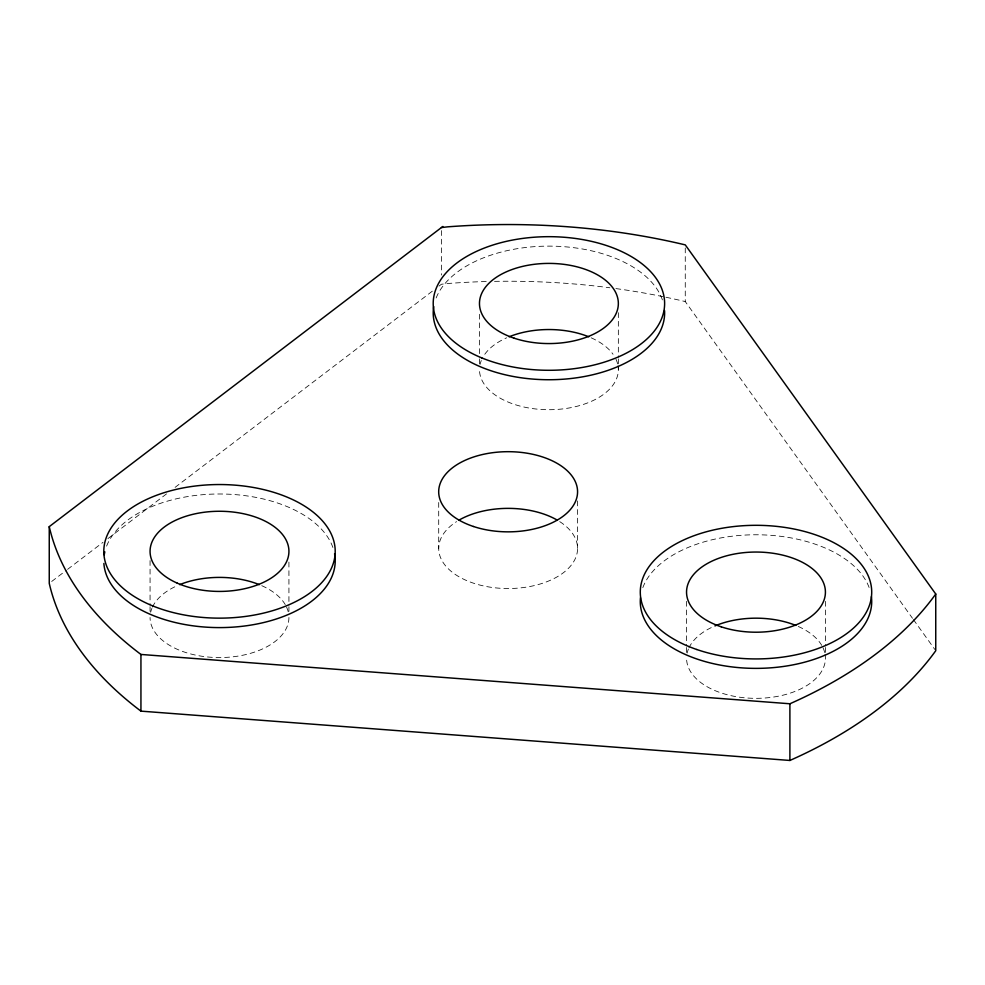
<?xml version="1.0" encoding="UTF-8"?>
<svg xmlns="http://www.w3.org/2000/svg" width="985" height="985" viewBox="0 0 985 985"><rect width="100%" height="100%" fill="white"/><g stroke="black" fill="none" stroke-linecap="round" stroke-linejoin="round"><path stroke-width="0.74" stroke-dasharray="4.92 3.69" d="M51.688 581.47L66.352 570.29M67.571 569.355L103.006 542.341M107.894 538.61L166.539 493.879M175.084 487.366L432.883 290.76M438.99 286.106L441.428 284.246L447.719 283.52A462.851 267.218 0 0 1 486.947 281.513M685.264 247.949L685.264 301.57L912.492 618.297M913.39 619.54L934.851 649.472M825.418 601.355L825.418 645.951M825.418 647.49L825.418 655.185M686.57 601.355L686.57 645.951M686.57 647.49L686.57 655.185M618.346 312.713L618.346 357.321M618.346 358.86L618.346 369.621M577.567 500.959L577.567 548.448M479.486 314.252L479.486 357.321M479.486 358.86L479.486 365.004M441.428 230.613L441.428 275.049M438.707 502.485L438.707 548.448M288.925 562.115L288.925 605.172M288.925 606.711L288.925 611.328M150.065 560.576L150.065 605.172M150.065 606.711L150.065 611.328M106.614 546.109A115.713 66.808 0 0 1 222.413 494.014A115.713 66.808 0 0 1 333.521 549.421M436.146 297.962A115.713 66.808 0 0 1 551.083 246.139A115.713 66.808 0 0 1 662.573 300.413M642.836 587.639A115.713 66.808 0 0 1 756.332 534.769A115.713 66.808 0 0 1 869.299 588.008M494.519 281.353A462.851 267.218 0 0 1 609.85 287.768M615.896 288.58A462.851 267.218 0 0 1 664.444 296.928M665.946 297.248A462.851 267.218 0 0 1 685.264 301.57M618.014 365.694A69.43 40.077 0 0 1 552.326 409.662A69.43 40.077 0 0 1 479.486 369.621M480.077 364.388A69.43 40.077 0 0 1 481.308 360.522M484.768 354.28A69.43 40.077 0 0 1 506.647 337.818M591.185 337.818A69.43 40.077 0 0 1 613.052 354.28M615.982 359.254A69.43 40.077 0 0 1 617.743 364.388M825.085 654.323A69.43 40.077 0 0 1 759.398 698.291A69.43 40.077 0 0 1 686.57 658.263M687.161 653.03A69.43 40.077 0 0 1 688.38 649.152M688.934 647.884A69.43 40.077 0 0 1 713.731 626.46M798.256 626.46A69.43 40.077 0 0 1 821.736 645.372M823.054 647.884A69.43 40.077 0 0 1 824.827 653.03M288.925 617.484A69.43 40.077 0 0 1 219.495 657.561A69.43 40.077 0 0 1 150.065 617.484M150.668 612.251A69.43 40.077 0 0 1 151.887 608.373M152.441 607.105A69.43 40.077 0 0 1 177.238 585.681M261.764 585.681A69.43 40.077 0 0 1 285.244 604.593M286.561 607.105A69.43 40.077 0 0 1 288.334 612.251M559.726 521.631A69.43 40.077 0 0 1 556.365 577.284A69.43 40.077 0 0 1 459.909 577.284A69.43 40.077 0 0 1 456.548 521.631"/><path stroke-width="1.48" d="M441.428 227.56L447.719 226.833A462.851 267.218 0 0 1 685.264 244.883L935.75 594.029L935.75 650.716A462.851 267.218 0 0 1 789.896 760.457L140.941 711.133A462.851 267.218 0 0 1 49.25 583.329L49.25 526.643L442.856 226.464M49.25 526.643A462.851 267.218 0 0 0 140.941 654.446L789.896 703.77A462.851 267.218 0 0 0 935.75 594.029M789.896 703.77L789.896 760.457M140.941 654.446L140.941 711.133M334.568 553.742A115.713 66.808 0 0 1 227.929 627.42A115.713 66.808 0 0 1 103.881 563.482M104.262 554.74A115.713 66.808 0 0 1 104.829 551.846M664.555 310.546A115.713 66.808 0 0 1 545.493 379.705A115.713 66.808 0 0 1 433.732 306.594M871.393 596.664A115.713 66.808 0 0 1 756.936 668.372A115.713 66.808 0 0 1 640.472 597.735M509.097 336.784A69.43 40.077 0 0 1 588.735 336.784M714.938 625.931A69.43 40.077 0 0 1 795.818 625.426M179.676 584.647A69.43 40.077 0 0 1 259.326 584.647M459.047 520.105A69.43 40.077 0 0 1 557.227 520.105M473.428 526.482A69.43 40.077 0 0 0 577.567 491.761A69.43 40.077 0 0 0 473.428 457.052A69.43 40.077 0 0 0 473.428 526.482M514.207 338.2A69.43 40.077 0 0 0 618.346 303.491A69.43 40.077 0 0 0 514.207 268.77A69.43 40.077 0 0 0 514.207 338.2M721.279 626.842A69.43 40.077 0 0 0 825.418 592.12A69.43 40.077 0 0 0 721.279 557.412A69.43 40.077 0 0 0 721.279 626.842M177.238 583.145A69.43 40.077 0 0 0 288.334 556.574A69.43 40.077 0 0 0 192.925 514.318A69.43 40.077 0 0 0 177.238 583.145M152.81 605.935A115.713 66.808 0 0 0 334.728 557.387A115.713 66.808 0 0 0 170.947 490.702A115.713 66.808 0 0 0 152.81 605.935M696.764 649.509A115.713 66.808 0 0 0 871.7 593.044A115.713 66.808 0 0 0 699.522 533.808A115.713 66.808 0 0 0 696.764 649.509M481.813 357.912A115.713 66.808 0 0 0 664.099 309.832A115.713 66.808 0 0 0 500.836 242.716A115.713 66.808 0 0 0 481.813 357.912"/></g></svg>
